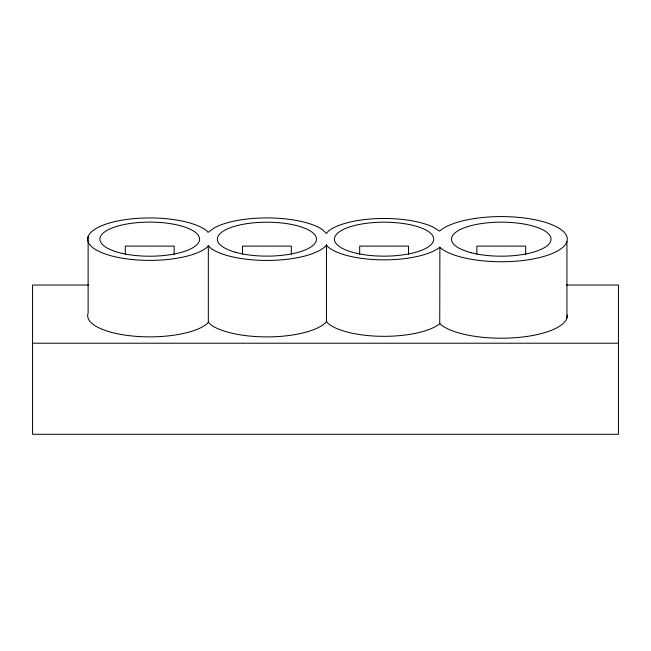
<?xml version="1.0" encoding="UTF-8"?>
<svg xmlns="http://www.w3.org/2000/svg" width="651" height="651" viewBox="0 0 651 651"><rect width="100%" height="100%" fill="white"/><g stroke="black" fill="none" stroke-linecap="round" stroke-linejoin="round"><path stroke-width="0.98" d="M326.46 244.866L325.891 245.875A62.154 21.255 0 0 1 271.369 260.376A62.154 21.255 0 0 1 211.339 248.69L208.336 245.728L207.287 247.111A62.073 21.231 0 0 1 112.387 256.128A62.073 21.231 0 0 1 111.5 222.447A62.073 21.231 0 0 1 206.863 230.869L208.076 232.358L215.017 227.468A62.154 21.255 0 0 1 322.481 229.648L326.42 233.538L328.438 231.064A60.486 20.686 0 0 1 432.435 226.735L439.588 231.121A66.02 22.582 0 0 1 539.972 220.876A66.02 22.582 0 0 1 542.918 256.689A66.02 22.582 0 0 1 441.012 248.389L439.742 247.274A60.486 20.686 0 0 1 383.496 259.855A60.486 20.686 0 0 1 327.982 246.9L326.46 244.866L326.46 321.334L325.891 322.343A62.154 21.255 0 0 1 271.369 336.836A62.154 21.255 0 0 1 211.339 325.158L208.336 322.196L208.336 245.728M208.336 322.196L207.287 323.58A62.073 21.231 0 0 1 134.212 336.193A62.073 21.231 0 0 1 88.121 313.058L88.121 236.59M439.881 247.103L439.742 323.742A60.486 20.686 0 0 1 383.496 336.323A60.486 20.686 0 0 1 327.982 323.368L326.46 321.334M88.495 285.024L32.55 285.024L32.55 434.29L618.45 434.29L618.45 285.024L566.573 285.024M32.55 343.215L618.45 343.215M439.881 323.563L441.012 324.857A66.02 22.582 0 0 0 515.966 337.649A66.02 22.582 0 0 0 567.265 315.003M566.94 241.488L566.94 317.957M525.683 254.207L525.683 246.111L476.857 246.111L476.857 254.207M408.502 254.207L408.502 246.111L359.678 246.111L359.678 254.207M291.322 254.207L291.322 246.111L242.498 246.111L242.498 254.207M174.142 254.207L174.142 246.111L125.317 246.111L125.317 254.207M357.017 253.402A49.639 16.975 0 0 0 433.656 240.073A49.639 16.975 0 0 0 361.598 224.034A49.639 16.975 0 0 0 357.017 253.402M235.239 252.206A49.557 16.95 0 0 0 315.759 242.034A49.557 16.95 0 0 0 249.732 223.269A49.557 16.95 0 0 0 235.239 252.206M122.526 253.451A49.842 17.048 0 0 0 199.499 240.089A49.842 17.048 0 0 0 127.165 223.968A49.842 17.048 0 0 0 122.526 253.451M471.169 252.718A49.761 17.016 0 0 0 550.632 241.309A49.761 17.016 0 0 0 482.009 223.48A49.761 17.016 0 0 0 471.169 252.718"/></g></svg>
